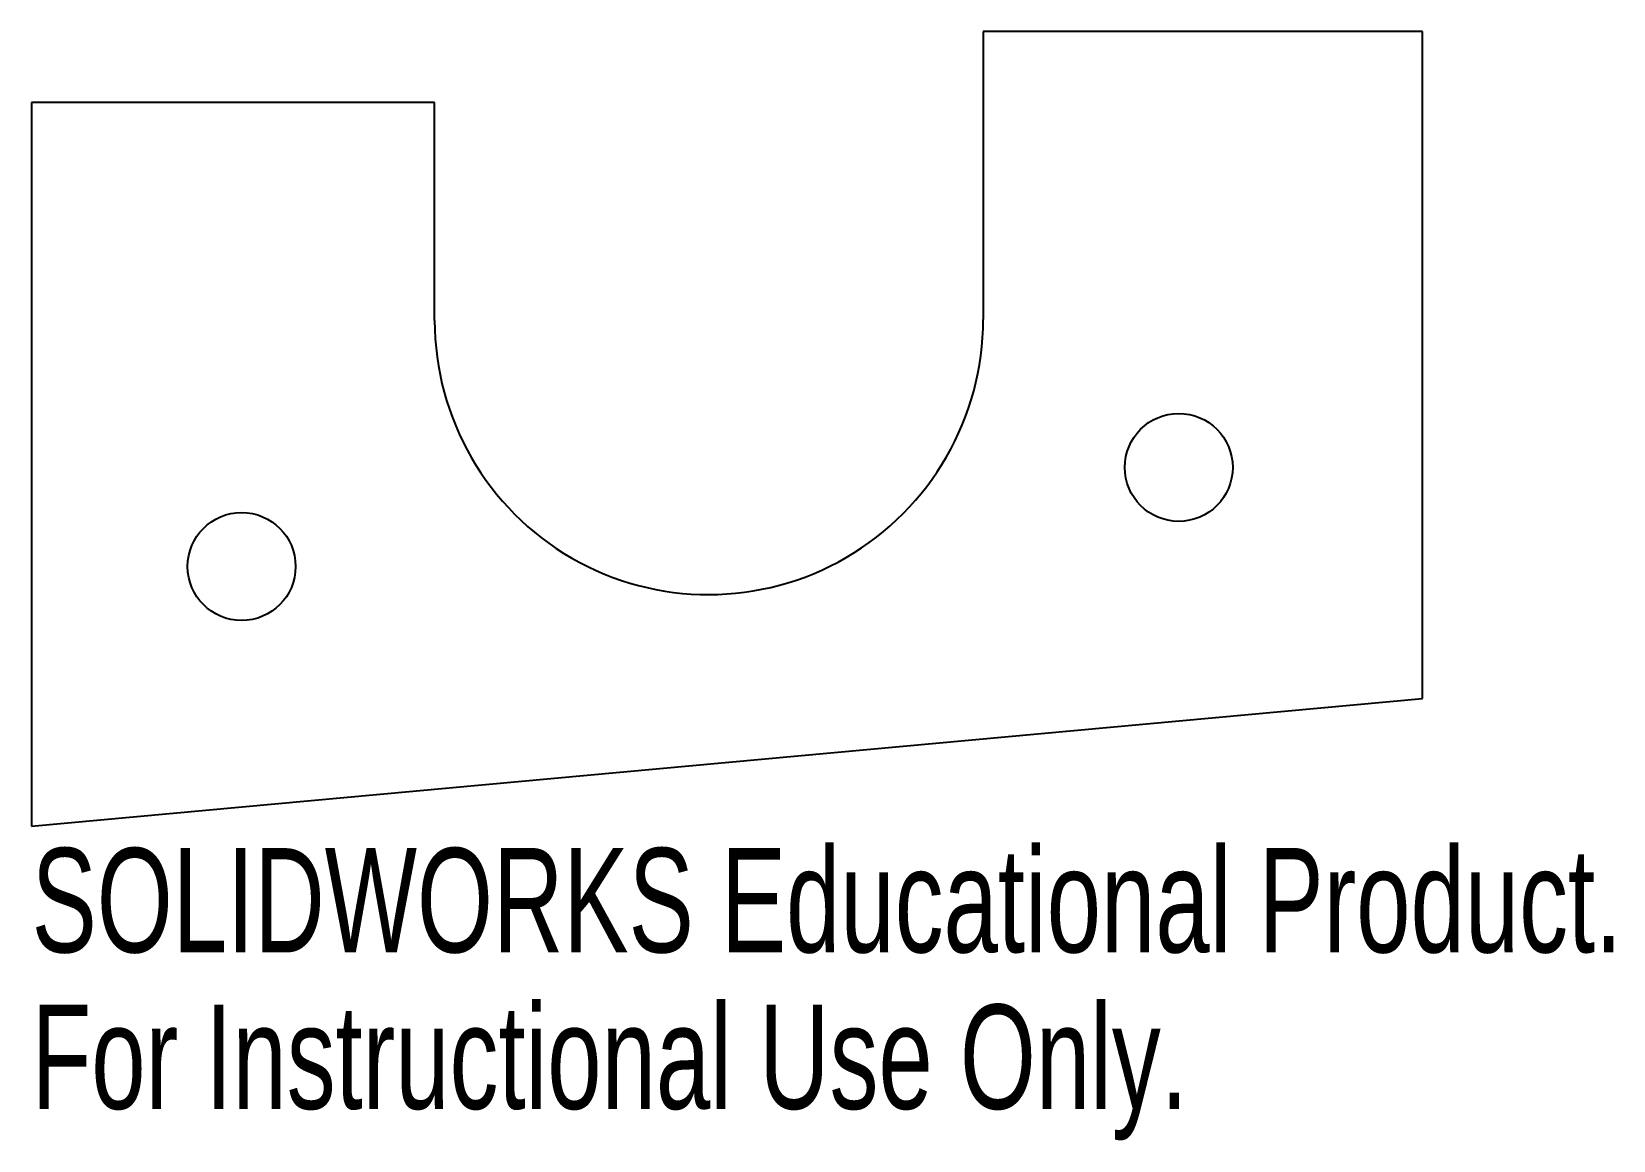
# Model space of a CAD drawing. Header units: millimetres. Extents: x -738.8 to -665.6, y 224.3 to 275.7.
import ezdxf

# ---------------------------------------------------------------- set-up
doc = ezdxf.new("R2010")
doc.units = ezdxf.units.MM
doc.styles.add('SLDTEXTSTYLE0', font='TXT', dxfattribs={"width": 0.7})

msp = doc.modelspace()

# ---------------------------------------------------------------- linework, layer by layer
at = {"color": 7, "linetype": 'Continuous', "lineweight": 25}
for p, q in [((-674.403, 275.71), (-694.752, 275.71)), ((-694.752, 275.71), (-694.752, 262.379)), ((-674.403, 244.819), (-674.403, 275.71)), ((-738.831, 272.434), (-738.831, 238.91)), ((-720.162, 272.434), (-738.831, 272.434)), ((-720.162, 262.333), (-720.162, 272.434)), ((-738.831, 238.91), (-674.403, 244.819))]:
    msp.add_line(p, q, dxfattribs=at)
for centre in [(-685.693, 255.523), (-729.104, 250.933)]:
    msp.add_circle(centre, 2.5, dxfattribs=at)
msp.add_ellipse((-707.457, 262.356), major_axis=(5.357, 11.548), ratio=0.997616, start_param=2.006057, end_param=5.14765, dxfattribs=at)

# ---------------------------------------------------------------- texts
at = {"color": 7, "linetype": 'Continuous', "char_height": 4.83362, "attachment_point": 1, "style": 'SLDTEXTSTYLE0'}
for s, insert in [('SOLIDWORKS Educational Product.', (-738.831, 237.891)), ('For Instructional Use Only.', (-738.831, 230.64))]:
    msp.add_mtext(s, dxfattribs=dict(at, insert=insert))

doc.saveas('drawing.dxf')
